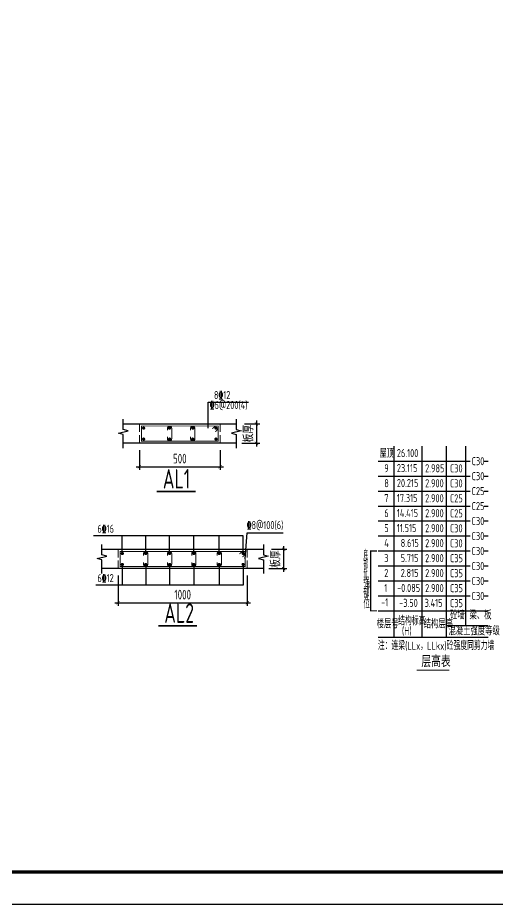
# Model space of a CAD drawing. Extents: x -668857 to 154266, y -275694 to 291306.
# Drawn here: x -185195 to -170343, y -178424 to -150986 of the extents above; entities that cross this region are included whole.
import ezdxf
from ezdxf.enums import TextEntityAlignment as Align

# ---------------------------------------------------------------- set-up
doc = ezdxf.new("R2010")
doc.units = 0
doc.header["$LTSCALE"] = 1000
doc.linetypes.add('DASH', pattern=[0.35, 0.25, -0.1])
doc.layers.get('0').update_dxf_attribs({"linetype": 'CONTINUOUS'})
doc.layers.get('DEFPOINTS').update_dxf_attribs({"linetype": 'CONTINUOUS'})
for name, color, linetype in [('-TK', 7, 'CONTINUOUS'), ('AXIS', 3, 'CONTINUOUS'), ('BEAM_DE', 7, 'CONTINUOUS'), ('NUM', 7, 'CONTINUOUS'), ('REIN', 6, 'CONTINUOUS'), ('S-0-TEXT', 7, 'CONTINUOUS'), ('S-B表格', 2, 'CONTINUOUS'), ('TEXT', 2, 'CONTINUOUS'), ('THIN', 7, 'CONTINUOUS'), ('大样详图_文字', 60, 'CONTINUOUS')]:
    doc.layers.add(name, color=color, linetype=linetype)
for name, color, linetype, lineweight in [('7549', 9, 'CONTINUOUS', 18), ('S-REIN', 12, 'CONTINUOUS', 50), ('S-Thin-D', 7, 'DASH', 18)]:
    doc.layers.add(name, color=color, linetype=linetype, lineweight=lineweight)
doc.styles.add('TSSD_DIMENSION', font='Tssdeng.shx', dxfattribs={"width": 0.7, "bigfont": 'tssdchn.shx'})
doc.styles.add('TSSD_Norm', font='Tssdeng.shx', dxfattribs={"bigfont": 'tssdchn.shx'})
doc.styles.add('TSSD_REIN', font='tssdeng.shx', dxfattribs={"width": 0.7, "height": 300, "bigfont": 'tssdchn.shx'})
doc.dimstyles.new('TSSD_25_100', dxfattribs={"dimtxt": 300, "dimasz": 100, "dimexe": 100, "dimexo": 250, "dimgap": 100, "dimtad": 1, "dimdec": 0, "dimlfac": 0.25, "dimzin": 0, "dimdsep": 46, "dimtxsty": 'TSSD_DIMENSION', "dimblk": 'ARCHTICK', "dimcen": 0, "dimdle": 100, "dimclrt": 7, "dimadec": 0, "dimazin": 0, "dimtfac": 1, "dimtdec": 0, "dimtix": 1, "dimtmove": 2, "dimatfit": 3, "dimldrblk": 'ARCHTICK', "dimfxl": 0, "dimtolj": 1, "dimtzin": 0, "dimarcsym": 0})

# ---------------------------------------------------------------- blocks, each defined once
blk = doc.blocks.new('A1')
blk.add_lwpolyline([(0, 59400), (0, 0), (84100, 0), (84100, 59400)], close=True)
at = {"const_width": 100}
blk.add_lwpolyline([(2500, 58400), (2500, 1000), (83100, 1000), (83100, 58400)], close=True, dxfattribs=at)
blk = doc.blocks.new('B20200424131938')
at = {"layer": '7549', "const_width": 40}
blk.add_lwpolyline([(417, 3688), (217, 3688), (217, 1834), (417, 1834)], dxfattribs=at)
at = {"layer": 'S-0-TEXT'}
blk.add_lwpolyline([(1641, 0, 27, 27, 0), (2658, 0, 0, 0, 0)], format="xyseb", dxfattribs=at)
at = {"layer": 'S-B表格'}
for p, q in [((952, 1021), (952, 6932)), ((1817, 1021), (1817, 6932)), ((2567, 1021), (2567, 6932)), ((3167, 1385), (3167, 6932)), ((452, 6469), (3167, 6469)), ((452, 6469), (3167, 6469)), ((3167, 6469), (3298, 6469)), ((3167, 6469), (3298, 6469)), ((3167, 6469), (3298, 6469)), ((3731, 6469), (3862, 6469)), ((3731, 6469), (3862, 6469)), ((3731, 6469), (3862, 6469)), ((452, 6005), (3167, 6005)), ((452, 6005), (3167, 6005)), ((3167, 6005), (3298, 6005)), ((3167, 6005), (3298, 6005)), ((3167, 6005), (3298, 6005)), ((3731, 6005), (3862, 6005)), ((3731, 6005), (3862, 6005)), ((3731, 6005), (3862, 6005)), ((452, 5542), (3167, 5542)), ((452, 5542), (3167, 5542)), ((3167, 5542), (3298, 5542)), ((3167, 5542), (3298, 5542)), ((3167, 5542), (3298, 5542)), ((3731, 5542), (3862, 5542)), ((3731, 5542), (3862, 5542)), ((3731, 5542), (3862, 5542)), ((452, 5078), (3167, 5078)), ((452, 5078), (3167, 5078)), ((3167, 5078), (3298, 5078)), ((3167, 5078), (3298, 5078)), ((3167, 5078), (3298, 5078)), ((3731, 5078), (3862, 5078)), ((3731, 5078), (3862, 5078)), ((3731, 5078), (3862, 5078)), ((452, 4615), (3167, 4615)), ((3167, 4615), (3298, 4615)), ((3731, 4615), (3862, 4615)), ((452, 4151), (3167, 4151)), ((3167, 4151), (3298, 4151)), ((3731, 4151), (3862, 4151)), ((452, 3688), (3167, 3688)), ((3167, 3688), (3298, 3688)), ((3731, 3688), (3862, 3688)), ((452, 3224), (3167, 3224)), ((3167, 3224), (3298, 3224)), ((3731, 3224), (3862, 3224)), ((452, 2761), (3167, 2761)), ((3167, 2761), (3298, 2761)), ((3731, 2761), (3862, 2761)), ((452, 2297), (3167, 2297)), ((3167, 2297), (3298, 2297)), ((3731, 2297), (3862, 2297)), ((452, 1834), (3167, 1834)), ((452, 1834), (3862, 1834)), ((452, 1834), (2854, 1834)), ((452, 1834), (2854, 1834)), ((2567, 1385), (3862, 1385)), ((452, 1021), (3862, 1021))]:
    blk.add_line(p, q, dxfattribs=at)
at = {"style": 'TSSD_REIN'}
for s, width, p, p2 in [('底', 0.535575, (-3, 3408), (134, 3408)), ('部', 0.530918, (-3, 3100), (134, 3100)), ('加', 0.526341, (-3, 2774), (134, 2774))]:
    blk.add_text(s, height=285, dxfattribs=dict(at, width=width)).set_placement(p, p2, align=Align.FIT)
for s, height, width, p in [('强', 285, 0.535575, (-3, 2477)), ('部', 285, 0.535575, (-13, 2146)), ('位', 285, 0.535575, (-3, 1820)), ('砼墙', 250, 0.7, (2681, 1495)), ('梁、板', 250, 0.7, (3279, 1495))]:
    blk.add_text(s, height=height, dxfattribs=dict(at, width=width)).set_placement(p, align=Align.BOTTOM_LEFT)
for s, width, p in [('结构标高', 0.65, (1070, 1392)), ('楼层号', 0.7, (405, 1299)), ('结构层高', 0.7, (1860, 1299)), ('(H)', 0.65, (1188, 1086)), ('混凝土强度等级', 0.7, (2629, 1080))]:
    blk.add_text(s, height=250, dxfattribs=dict(at, width=width)).set_placement(p)
at = {"layer": 'S-0-TEXT', "style": 'TSSD_REIN', "width": 0.7}
blk.add_text('层高表', height=360, dxfattribs=at).set_placement((1790, 90))
at = {"layer": 'S-B表格', "style": 'TSSD_REIN'}
for s, width, p in [('屋顶', 0.65, (503, 6575)), ('26.100', 0.7, (1031, 6590)), ('C30', 0.65, (3345, 6341)), ('9', 0.7, (642, 6123)), ('23.115', 0.7, (1031, 6126)), ('2.985', 0.7, (1907, 6121)), ('C30', 0.7, (2675, 6118)), ('C30', 0.65, (3345, 5877)), ('8', 0.7, (642, 5660)), ('20.215', 0.7, (1031, 5663)), ('2.900', 0.7, (1907, 5658)), ('C30', 0.7, (2675, 5654)), ('C25', 0.65, (3345, 5414)), ('7', 0.7, (642, 5196)), ('17.315', 0.7, (1031, 5199)), ('2.900', 0.7, (1907, 5194)), ('C25', 0.7, (2675, 5191)), ('6', 0.7, (642, 4733)), ('14.415', 0.7, (1031, 4736)), ('2.900', 0.7, (1907, 4731)), ('C25', 0.7, (2675, 4727)), ('C25', 0.65, (3345, 4950)), ('C30', 0.65, (3345, 4487)), ('5', 0.7, (642, 4269)), ('11.515', 0.7, (1031, 4272)), ('2.900', 0.7, (1907, 4267)), ('C30', 0.7, (2675, 4264)), ('C30', 0.65, (3345, 4023)), ('4', 0.7, (642, 3806)), ('8.615', 0.7, (1150, 3809)), ('2.900', 0.7, (1907, 3804)), ('C30', 0.7, (2675, 3800)), ('3', 0.7, (642, 3342)), ('5.715', 0.7, (1150, 3345)), ('2.900', 0.7, (1907, 3340)), ('C35', 0.7, (2675, 3337)), ('C30', 0.65, (3345, 3560)), ('C30', 0.65, (3345, 3096)), ('2', 0.7, (642, 2879)), ('2.815', 0.7, (1150, 2882)), ('2.900', 0.7, (1907, 2877)), ('C35', 0.7, (2675, 2873)), ('C30', 0.65, (3345, 2633)), ('1', 0.7, (642, 2415)), ('-0.085', 0.7, (1038, 2418)), ('2.900', 0.7, (1907, 2413)), ('C35', 0.7, (2675, 2410)), ('-1', 0.7, (545, 1974)), ('-3.50', 0.7, (1103, 1955)), ('3.415', 0.7, (1891, 1955)), ('C35', 0.7, (2675, 1946)), ('C30', 0.65, (3345, 2169))]:
    blk.add_text(s, height=250, dxfattribs=dict(at, width=width)).set_placement(p)
at = {"layer": 'TEXT', "style": 'TSSD_REIN', "width": 0.65}
blk.add_text('注：连梁(LLx，LLkx)砼强度同剪力墙', height=250, dxfattribs=at).set_placement((443, 627))
blk = doc.blocks.new('_ArchTick')
at = {"color": 0, "linetype": 'ByBlock', "const_width": 0.15}
blk.add_lwpolyline([(-0.5, -0.5), (0.5, 0.5)], dxfattribs=at)
blk = doc.blocks.new('*D1025')
at = {"layer": 'AXIS', "color": 0, "lineweight": -2}
for p, q in [((-177799, -163456), (-177799, -164256)), ((-178175, -163556), (-177699, -163556)), ((-178256, -164156), (-177699, -164156))]:
    blk.add_line(p, q, dxfattribs=at)
at = {"layer": 'DEFPOINTS', "color": 0}
for p in [(-178425, -163556), (-178506, -164156), (-177799, -164156)]:
    blk.add_point(p, dxfattribs=at)
at = {"layer": 'AXIS', "color": 0, "lineweight": -2, "xscale": 100, "yscale": 100, "zscale": 100}
for p, rotation in [((-177799, -163556), 90), ((-177799, -164156), 270)]:
    blk.add_blockref('_ArchTick', p, dxfattribs=dict(at, rotation=rotation))
at = {"layer": 'AXIS', "color": 7, "insert": (-178049, -163856), "char_height": 300, "attachment_point": 5, "rotation": 90, "style": 'TSSD_DIMENSION'}
blk.add_mtext('\\A1;板厚', dxfattribs=at)
blk = doc.blocks.new('*D1026')
at = {"layer": 'AXIS', "color": 0, "lineweight": -2}
for p, q in [((-181425, -164367), (-181425, -164982)), ((-178925, -164367), (-178925, -164982)), ((-181525, -164882), (-178825, -164882))]:
    blk.add_line(p, q, dxfattribs=at)
at = {"layer": 'DEFPOINTS', "color": 0}
for p in [(-181425, -164117), (-178925, -164117), (-178925, -164882)]:
    blk.add_point(p, dxfattribs=at)
at = {"layer": 'AXIS', "color": 0, "lineweight": -2, "xscale": 100, "yscale": 100, "zscale": 100, "rotation": 180}
blk.add_blockref('_ArchTick', (-181425, -164882), dxfattribs=at)
at = {"layer": 'AXIS', "color": 0, "lineweight": -2, "xscale": 100, "yscale": 100, "zscale": 100}
blk.add_blockref('_ArchTick', (-178925, -164882), dxfattribs=at)
at = {"layer": 'AXIS', "color": 7, "insert": (-180175, -164632), "char_height": 300, "attachment_point": 5, "style": 'TSSD_DIMENSION'}
blk.add_mtext('\\A1;500', dxfattribs=at)
blk = doc.blocks.new('*D1027')
at = {"layer": 'AXIS', "color": 0, "lineweight": -2}
for p, q in [((-176959, -167337), (-176959, -168137)), ((-177335, -167437), (-176859, -167437)), ((-177416, -168037), (-176859, -168037))]:
    blk.add_line(p, q, dxfattribs=at)
at = {"layer": 'DEFPOINTS', "color": 0}
for p in [(-177585, -167437), (-177666, -168037), (-176959, -168037)]:
    blk.add_point(p, dxfattribs=at)
at = {"layer": 'AXIS', "color": 0, "lineweight": -2, "xscale": 100, "yscale": 100, "zscale": 100}
for p, rotation in [((-176959, -167437), 90), ((-176959, -168037), 270)]:
    blk.add_blockref('_ArchTick', p, dxfattribs=dict(at, rotation=rotation))
at = {"layer": 'AXIS', "color": 7, "insert": (-177209, -167737), "char_height": 300, "attachment_point": 5, "rotation": 90, "style": 'TSSD_DIMENSION'}
blk.add_mtext('\\A1;板厚', dxfattribs=at)
blk = doc.blocks.new('*D1028')
at = {"layer": 'AXIS', "color": 0, "lineweight": -2}
for p, q in [((-182085, -168247), (-182085, -169191)), ((-178085, -168247), (-178085, -169191)), ((-182185, -169091), (-177985, -169091))]:
    blk.add_line(p, q, dxfattribs=at)
at = {"layer": 'DEFPOINTS', "color": 0}
for p in [(-182085, -167997), (-178085, -167997), (-178085, -169091)]:
    blk.add_point(p, dxfattribs=at)
at = {"layer": 'AXIS', "color": 0, "lineweight": -2, "xscale": 100, "yscale": 100, "zscale": 100, "rotation": 180}
blk.add_blockref('_ArchTick', (-182085, -169091), dxfattribs=at)
at = {"layer": 'AXIS', "color": 0, "lineweight": -2, "xscale": 100, "yscale": 100, "zscale": 100}
blk.add_blockref('_ArchTick', (-178085, -169091), dxfattribs=at)
at = {"layer": 'AXIS', "color": 7, "insert": (-180085, -168841), "char_height": 300, "attachment_point": 5, "style": 'TSSD_DIMENSION'}
blk.add_mtext('\\A1;1000', dxfattribs=at)

msp = doc.modelspace()

# ---------------------------------------------------------------- linework, layer by layer
at = {"layer": 'BEAM_DE'}
for p, q in [((-181924.8, -163556.48), (-178424.8, -163556.48)), ((-181424.8, -164156.48), (-181924.8, -164156.48)), ((-178924.8, -164156.48), (-181424.8, -164156.48)), ((-178424.8, -164156.48), (-178924.8, -164156.48)), ((-182585.3, -167437.23), (-177585.3, -167437.23)), ((-182085.3, -168037.23), (-182585.3, -168037.23)), ((-178085.3, -168037.23), (-182085.3, -168037.23)), ((-177585.3, -168037.23), (-178085.3, -168037.23))]:
    msp.add_line(p, q, dxfattribs=at)
at = {"layer": 'REIN', "const_width": 30}
for points in [[(-180556.8, -163956.48), (-180556.8, -164026.48, 1), (-180426.8, -164026.48), (-180426.8, -163686.48, 1), (-180556.8, -163686.48), (-180556.8, -163756.48)], [(-179839.8, -163956.48), (-179839.8, -164026.48, 1), (-179709.8, -164026.48), (-179709.8, -163686.48, 1), (-179839.8, -163686.48), (-179839.8, -163756.48)], [(-181297.3, -167837.23), (-181297.3, -167907.23, 1), (-181167.3, -167907.23), (-181167.3, -167567.23, 1), (-181297.3, -167567.23), (-181297.3, -167637.23)], [(-180556.8, -167837.23), (-180556.8, -167907.23, 1), (-180426.8, -167907.23), (-180426.8, -167567.23, 1), (-180556.8, -167567.23), (-180556.8, -167637.23)], [(-179807.3, -167837.23), (-179807.3, -167907.23, 1), (-179677.3, -167907.23), (-179677.3, -167567.23, 1), (-179807.3, -167567.23), (-179807.3, -167637.23)], [(-179017.13, -167837.23), (-179017.13, -167907.23, 1), (-178887.13, -167907.23), (-178887.13, -167567.23, 1), (-179017.13, -167567.23), (-179017.13, -167637.23)]]:
    msp.add_lwpolyline(points, format="xyb", dxfattribs=at)
at = {"layer": 'S-B表格', "color": 6, "linetype": 'ByBlock', "ltscale": 0.5, "const_width": 30}
msp.add_lwpolyline([(-174032.69, -165171.15), (-171186.32, -165171.15)], dxfattribs=at)
at = {"layer": 'S-REIN', "const_width": 30}
for points in [[(-178989.8, -163621.48), (-178989.8, -164091.48), (-181359.8, -164091.48), (-181359.8, -163621.48), (-178989.8, -163621.48)], [(-179166.58, -163706.33), (-179081.73, -163621.48)], [(-178989.8, -163713.4), (-179074.66, -163798.26)], [(-178150.3, -167502.23), (-178150.3, -167972.23), (-182020.3, -167972.23), (-182020.3, -167502.23), (-178150.3, -167502.23)], [(-178327.08, -167587.08), (-178242.22, -167502.23)], [(-178150.3, -167594.15), (-178235.15, -167679)]]:
    msp.add_lwpolyline(points, dxfattribs=at)
at = {"layer": 'S-REIN', "const_width": 50}
for points in [[(-181319.8, -163686.48, 1), (-181269.8, -163686.48, 1)], [(-180516.8, -163686.48, 1), (-180466.8, -163686.48, 1)], [(-179799.8, -163686.48, 1), (-179749.8, -163686.48, 1)], [(-179079.8, -163686.48, 1), (-179029.8, -163686.48, 1)], [(-181319.8, -164026.48, 1), (-181269.8, -164026.48, 1)], [(-180516.8, -164026.48, 1), (-180466.8, -164026.48, 1)], [(-179799.8, -164026.48, 1), (-179749.8, -164026.48, 1)], [(-179079.8, -164026.48, 1), (-179029.8, -164026.48, 1)], [(-181980.3, -167567.23, 1), (-181930.3, -167567.23, 1)], [(-181257.3, -167567.23, 1), (-181207.3, -167567.23, 1)], [(-180516.8, -167567.23, 1), (-180466.8, -167567.23, 1)], [(-179767.3, -167567.23, 1), (-179717.3, -167567.23, 1)], [(-178977.13, -167567.23, 1), (-178927.13, -167567.23, 1)], [(-178240.3, -167567.23, 1), (-178190.3, -167567.23, 1)], [(-181980.3, -167907.23, 1), (-181930.3, -167907.23, 1)], [(-181257.3, -167907.23, 1), (-181207.3, -167907.23, 1)], [(-180516.8, -167907.23, 1), (-180466.8, -167907.23, 1)], [(-179767.3, -167907.23, 1), (-179717.3, -167907.23, 1)], [(-178977.13, -167907.23, 1), (-178927.13, -167907.23, 1)], [(-178240.3, -167907.23, 1), (-178190.3, -167907.23, 1)]]:
    msp.add_lwpolyline(points, format="xyb", close=True, dxfattribs=at)
at = {"layer": 'S-Thin-D'}
for p, q in [((-181424.8, -164156.48), (-181424.8, -163556.48)), ((-178924.8, -164156.48), (-178924.8, -163556.48)), ((-182085.3, -168037.23), (-182085.3, -167437.23)), ((-178085.3, -168037.23), (-178085.3, -167437.23))]:
    msp.add_line(p, q, dxfattribs=at)
at = {"layer": 'TEXT', "const_width": 50}
for points in [[(-180888.65, -165650.98), (-179683.25, -165650.98)], [(-180844.56, -169809.94), (-179639.16, -169809.94)]]:
    msp.add_lwpolyline(points, dxfattribs=at)
at = {"layer": 'THIN'}
for points in [[(-181924.8, -164306.48), (-181924.8, -163881.48), (-182074.8, -163843.98), (-181774.8, -163768.98), (-181924.8, -163731.48), (-181924.8, -163406.48)], [(-178424.8, -163406.48), (-178424.8, -163731.48), (-178274.8, -163768.98), (-178574.8, -163843.98), (-178424.8, -163881.48), (-178424.8, -164306.48)], [(-182585.3, -168187.23), (-182585.3, -167762.23), (-182735.3, -167724.73), (-182435.3, -167649.73), (-182585.3, -167612.23), (-182585.3, -167287.23)], [(-177585.3, -167287.23), (-177585.3, -167612.23), (-177435.3, -167649.73), (-177735.3, -167724.73), (-177585.3, -167762.23), (-177585.3, -168187.23)]]:
    msp.add_lwpolyline(points, dxfattribs=at)
at = {"layer": '大样详图_文字'}
for p, q in [((-179297.6, -162886.48), (-178051.6, -162886.48)), ((-179297.6, -163686.48), (-179297.6, -162886.48)), ((-178215.3, -167022.01), (-182846.19, -167022.01)), ((-181955.3, -167567.23), (-181955.3, -167022.01)), ((-181232.3, -167567.23), (-181232.3, -167022.01)), ((-180491.8, -167567.23), (-180491.8, -167022.01)), ((-179742.3, -167567.23), (-179742.3, -167022.01)), ((-178952.13, -167567.23), (-178952.13, -167022.01)), ((-178215.3, -167567.23), (-178215.3, -167022.01)), ((-178150.3, -167737.23), (-178092.19, -166924.01)), ((-178092.19, -166924.01), (-176976.69, -166924.01)), ((-181955.3, -167907.23), (-181955.3, -168543.01)), ((-181232.3, -167907.23), (-181232.3, -168543.01)), ((-180491.8, -167907.23), (-180491.8, -168543.01)), ((-179742.3, -167907.23), (-179742.3, -168543.01)), ((-178952.13, -167907.23), (-178952.13, -168543.01)), ((-178215.3, -167907.23), (-178215.3, -168543.01)), ((-178215.3, -168543.01), (-182779.19, -168543.01))]:
    msp.add_line(p, q, dxfattribs=at)

# ---------------------------------------------------------------- block references
at = {"layer": '-TK'}
msp.add_blockref('A1', (-241330.92, -178424.26), dxfattribs=at)
at = {"layer": 'S-B表格'}
msp.add_blockref('B20200424131938', (-174484.33, -171176.24), dxfattribs=at)

# ---------------------------------------------------------------- texts
at = {"layer": 'NUM', "style": 'TSSD_Norm', "width": 0.7}
for s, p in [('AL1', (-180700.61, -165555.15)), ('AL2', (-180656.53, -169714.11))]:
    msp.add_text(s, height=600, dxfattribs=at).set_placement(p)
at = {"layer": '大样详图_文字', "style": 'TSSD_REIN', "width": 0.7}
for s, p in [('8\x8412', (-179119.21, -162863.22)), ('%%1326@200(4)', (-179246.46, -163172)), ('%%1328@100(6)', (-178102.96, -166888.52)), ('6%%13216', (-182727.24, -167002.14))]:
    msp.add_text(s, height=250, dxfattribs=at).set_placement(p, align=Align.BOTTOM_LEFT)
at = {"layer": '大样详图_文字', "color": 1, "style": 'TSSD_REIN', "width": 0.7}
msp.add_text('6%%13212', height=250, dxfattribs=at).set_placement((-182727.24, -168529.64), align=Align.BOTTOM_LEFT)

# ---------------------------------------------------------------- dimensions: what is measured, and where the dimension line sits
at = {"layer": 'AXIS'}
for base, p1, p2, picture, middle in [((-177798.76, -164156.48), (-178424.8, -163556.48), (-178505.98, -164156.48), '*D1025', (-178048.76, -163856.48)), ((-176959.26, -168037.23), (-177585.3, -167437.23), (-177666.48, -168037.23), '*D1027', (-177209.26, -167737.23))]:
    dim = msp.add_linear_dim(base=base, p1=p1, p2=p2, angle=90, text='板厚', dimstyle='TSSD_25_100', dxfattribs=at)
    dim.commit()
    dim.dimension.update_dxf_attribs({"geometry": picture, "text_midpoint": middle})
dim = msp.add_linear_dim(base=(-178924.8, -164882.24), p1=(-181424.8, -164116.74), p2=(-178924.8, -164116.74), text='500', dimstyle='TSSD_25_100', dxfattribs=at)
dim.commit()
dim.dimension.update_dxf_attribs({"geometry": '*D1026', "text_midpoint": (-180174.8, -164632.24)})
dim = msp.add_linear_dim(base=(-178085.3, -169091.49), p1=(-182085.3, -167997.49), p2=(-178085.3, -167997.49), dimstyle='TSSD_25_100', dxfattribs=at)
dim.commit()
dim.dimension.update_dxf_attribs({"geometry": '*D1028', "text_midpoint": (-180085.3, -168841.49)})

doc.saveas('drawing.dxf')
